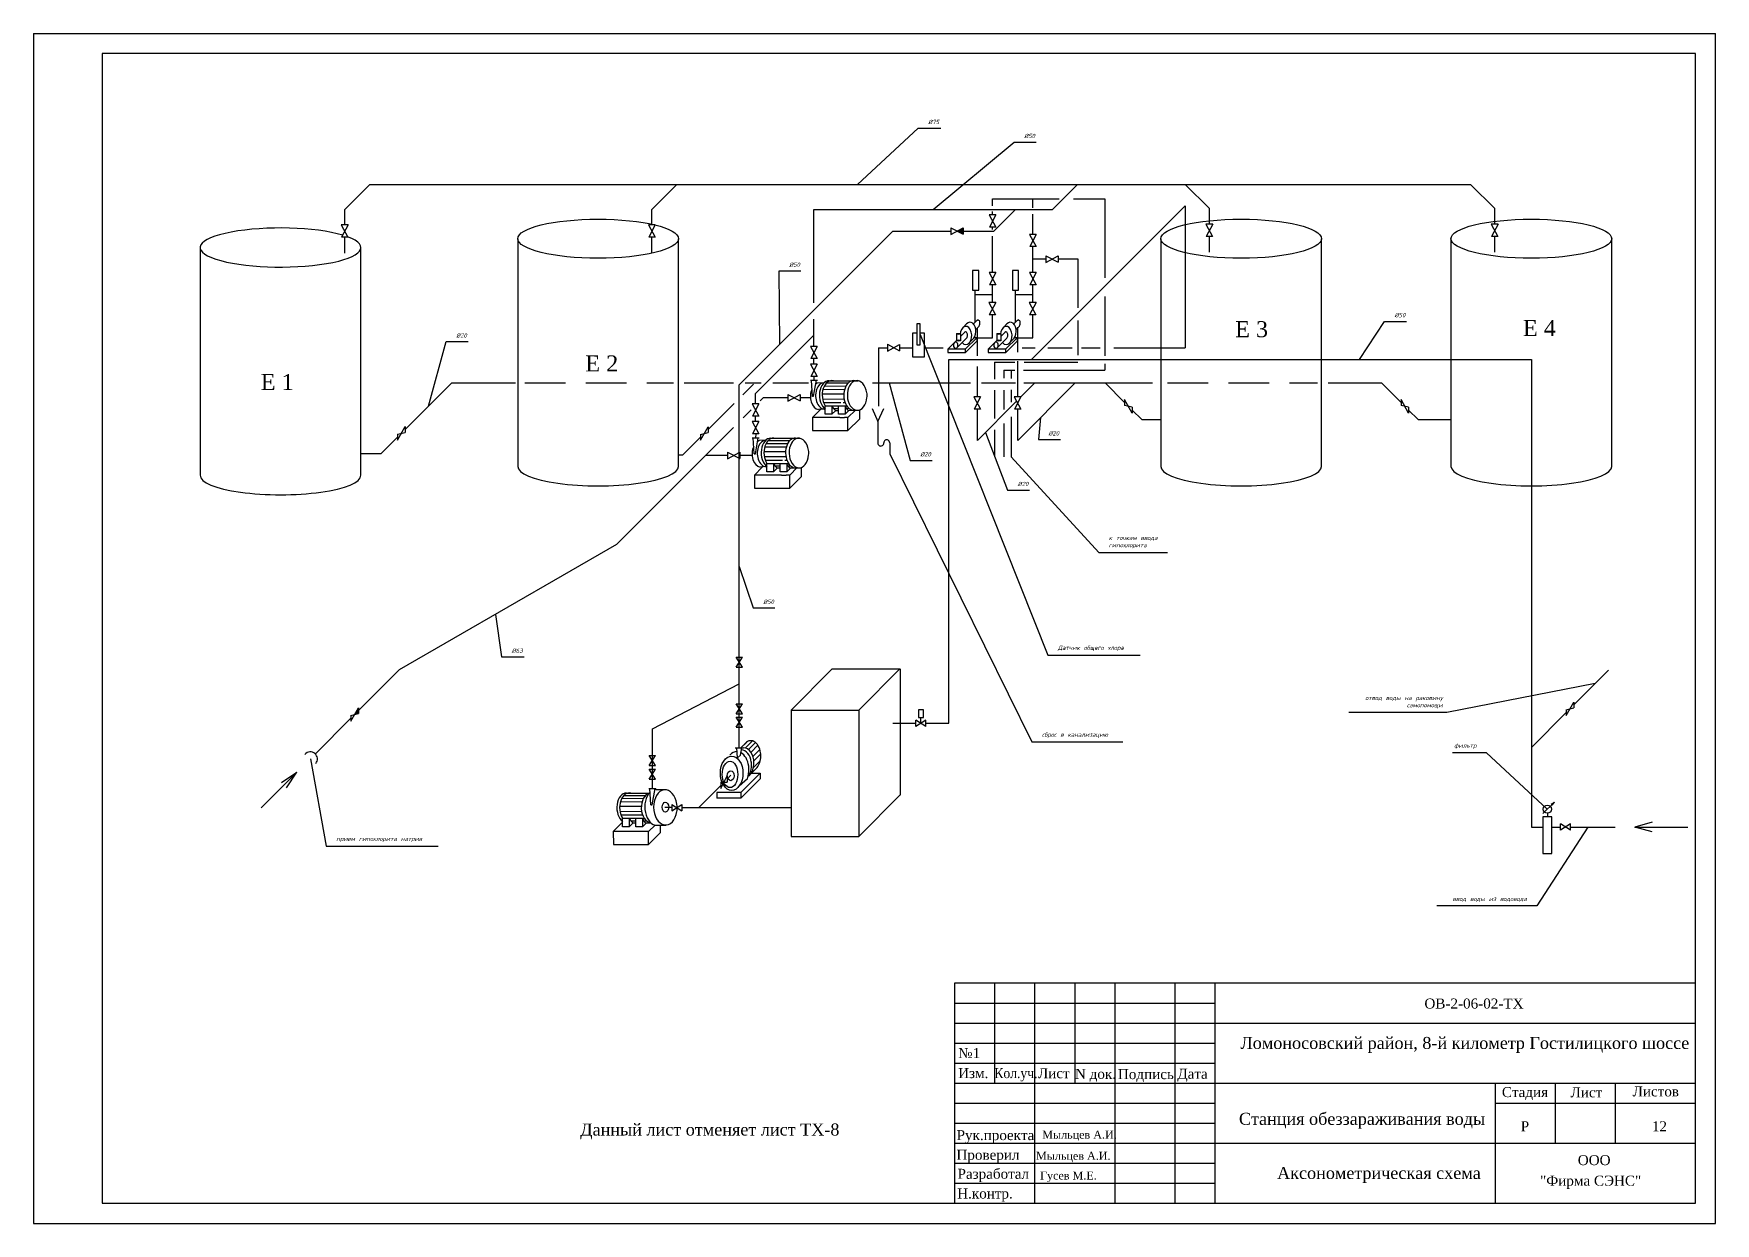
# Model space of a CAD drawing. Header units: millimetres. Extents: x 158645 to 1043550, y -60647 to 236438.
# Drawn here: x 612260 to 654260, y 113783 to 143483 of the extents above; entities that cross this region are included whole.
import ezdxf

# ---------------------------------------------------------------- set-up
doc = ezdxf.new("R2010")
doc.units = ezdxf.units.MM
doc.linetypes.add('DASHED', pattern=[19.05, 12.7, -6.35])
doc.layers.add('опорудование', color=7, linetype='Continuous')
doc.styles.add('CН', font='TIMES.TTF')
doc.styles.add('СИС', font='txt.shx', dxfattribs={"oblique": 15})
doc.styles.add('СН с наклоном', font='TIMES.TTF', dxfattribs={"oblique": 15})
doc.dimstyles.new('50 СИС', dxfattribs={"dimscale": 0, "dimtxt": 200, "dimasz": 150, "dimexe": 100, "dimexo": 0.625, "dimgap": 100, "dimtad": 1, "dimlfac": 0.5, "dimdsep": 46, "dimtxsty": 'СИС', "dimblk": 'OBLIQUE', "dimcen": 2.5, "dimclrd": 3, "dimclre": 3, "dimclrt": 7, "dimadec": 0, "dimazin": 0, "dimtm": 1e-09, "dimtfac": 1, "dimtmove": 0, "dimatfit": 3, "dimldrblk": 'NONE', "dimfxl": 0, "dimtolj": 1, "dimtzin": 0, "dimarcsym": 0})

# ---------------------------------------------------------------- blocks, each defined once
blk = doc.blocks.new('_None')
blk = doc.blocks.new('_Oblique')
at = {"color": 0, "lineweight": -2}
blk.add_line((-0.5, -0.5), (0.5, 0.5), dxfattribs=at)

msp = doc.modelspace()

# ---------------------------------------------------------------- hatches: boundary and pattern name
at = {"layer": 'опорудование', "ltscale": 80}
for points in [[(635471.277, 138635.813), (635323.729, 138555.838), (635471.277, 138478.772)], [(620377.332, 126655.944), (620281.689, 126486.729), (620377.332, 126508.629)]]:
    msp.add_hatch(color=7, dxfattribs=at).paths.add_polyline_path(points)

# ---------------------------------------------------------------- linework, layer by layer
for p, q in [((612260.161, 143482.841), (612260.161, 113782.841)), ((612260.161, 143482.841), (654260.161, 143482.841)), ((654260.161, 113782.841), (654260.161, 143482.841)), ((613971.965, 142989.464), (613971.965, 114282.841)), ((653760.161, 142989.464), (613971.965, 142989.464)), ((653760.161, 114282.841), (653760.161, 142989.464)), ((653760.161, 119782.841), (635260.161, 119782.841)), ((635260.161, 119782.841), (635260.161, 114282.841)), ((636260.161, 119782.841), (636260.161, 117282.841)), ((637260.161, 119782.841), (637260.161, 114282.841)), ((638260.161, 119782.841), (638260.161, 117282.841)), ((639260.161, 119782.841), (639260.161, 114282.841)), ((640760.161, 119782.841), (640760.161, 114282.841)), ((641760.161, 119782.841), (641760.161, 114282.841)), ((635260.161, 119282.841), (641760.161, 119282.841)), ((635260.161, 118782.841), (653760.161, 118782.841)), ((635260.161, 118282.841), (641760.161, 118282.841)), ((635260.161, 117782.841), (641760.161, 117782.841)), ((635260.161, 117282.841), (653760.161, 117282.841)), ((648760.161, 117282.841), (648760.161, 114282.841)), ((650260.161, 117282.841), (650260.161, 115782.841)), ((651760.161, 117282.841), (651760.161, 115782.841)), ((635260.161, 116782.841), (641760.161, 116782.841)), ((648760.161, 116782.841), (653760.161, 116782.841)), ((635260.161, 116282.841), (641760.161, 116282.841)), ((635260.161, 115782.841), (653760.161, 115782.841)), ((635260.161, 115282.841), (641760.161, 115282.841)), ((635260.161, 114782.841), (641760.161, 114782.841)), ((613971.965, 114282.841), (653760.161, 114282.841)), ((612260.161, 113782.841), (654260.161, 113782.841))]:
    msp.add_line(p, q)
msp.add_arc((654250.161, 113792.841), 10, 270, 0)
at = {"layer": 'опорудование', "color": 1, "ltscale": 80}
for p, q in [((620028.768, 139094.56), (620653.805, 139719.597)), ((620653.805, 139719.597), (648146.877, 139719.597)), ((627699.586, 139094.56), (628324.623, 139719.597)), ((637704.242, 139094.56), (638329.279, 139719.597)), ((641021.201, 139719.597), (641624.2, 139116.598)), ((648146.877, 139719.597), (648749.876, 139116.598)), ((620028.768, 138706.634), (620028.768, 139094.56)), ((627699.586, 138706.634), (627699.586, 139094.56)), ((631745.941, 139094.56), (637704.242, 139094.56)), ((631745.941, 136762.369), (631745.941, 139094.56)), ((636207.708, 139359.437), (637869.914, 139359.437)), ((636207.708, 139180.796), (636207.708, 139359.437)), ((636207.708, 138959.541), (636207.708, 139044.404)), ((637214.834, 139131.835), (637214.834, 139359.437)), ((638226.802, 139359.437), (639012.564, 139359.437)), ((639012.564, 139359.437), (639012.564, 137390.308)), ((641624.2, 138728.672), (641624.2, 139116.598)), ((648749.876, 138728.672), (648749.876, 139116.598)), ((636207.708, 138795.309), (636207.708, 138806.501)), ((636207.708, 138795.309), (636207.708, 138806.501)), ((636207.708, 138589.765), (636207.708, 138653.46)), ((637214.834, 138472.605), (637214.834, 138974.46)), ((620028.768, 138001.644), (620028.768, 138400.554)), ((627699.586, 138001.644), (627699.586, 138400.554)), ((635329.428, 138552.862), (635318.237, 138552.862)), ((636207.708, 137520.46), (636207.708, 138425.395)), ((637214.834, 138308.373), (637214.834, 138319.564)), ((637214.834, 138308.373), (637214.834, 138319.564)), ((641624.2, 138023.682), (641624.2, 138422.592)), ((648749.876, 138023.682), (648749.876, 138422.592)), ((637214.834, 137520.46), (637214.834, 138166.524)), ((637214.834, 137857.917), (637541.229, 137857.917)), ((637694.269, 137857.917), (637705.054, 137857.917)), ((637847.31, 137857.917), (638338.69, 137857.917)), ((638338.69, 137857.917), (638338.69, 136641.234)), ((636207.708, 137356.228), (636207.708, 137367.42)), ((637214.834, 137356.228), (637214.834, 137367.42)), ((635777.066, 136281.821), (635777.066, 137079.052)), ((635777.066, 136967.013), (636207.708, 136967.013)), ((636207.708, 136769.7), (636207.708, 137214.38)), ((636784.192, 136281.821), (636784.192, 137079.052)), ((636784.192, 136967.013), (637214.834, 136967.013)), ((637214.834, 136769.7), (637214.834, 137214.38)), ((639012.564, 136924.668), (639012.564, 135439.059)), ((636207.708, 136605.875), (636207.708, 136616.659)), ((637214.834, 136605.875), (637214.834, 136616.659)), ((631745.941, 135675.62), (631745.941, 136351.389)), ((635830.095, 135439.059), (635830.095, 136141.541)), ((636207.708, 135892.763), (636207.708, 136463.619)), ((636837.221, 135532.558), (636837.221, 136151.55)), ((637214.834, 135892.763), (637214.834, 136463.619)), ((638338.69, 136322.373), (638338.69, 135455.989)), ((630290.761, 134501.115), (631727.141, 135937.494)), ((635830.095, 135892.763), (636207.708, 135892.763)), ((636837.221, 135892.763), (637214.834, 135892.763)), ((631745.941, 135232.996), (631745.941, 135369.54)), ((636259.966, 135279.546), (636259.966, 134858.377)), ((636259.966, 135279.546), (636763.241, 135279.546)), ((636837.221, 134416.202), (636837.221, 135310.623)), ((636994.716, 135279.546), (638338.69, 135279.546)), ((631748.957, 134926.915), (631747.26, 134831.103)), ((635830.095, 134416.202), (635830.095, 135173.839)), ((636488.397, 135085.473), (636488.397, 134878.62)), ((636488.397, 135085.473), (636768.886, 135085.473)), ((636671.142, 135085.473), (636671.142, 134875.246)), ((636983.424, 135085.473), (639012.564, 135085.473)), ((639012.564, 135235.911), (639012.564, 135085.473)), ((621542.383, 133601.652), (622704.313, 134763.582)), ((622704.313, 134763.582), (624295.051, 134763.582)), ((628510.529, 134763.582), (629741.939, 134763.582)), ((629973.305, 134466.67), (630241.392, 134734.757)), ((630030.009, 134763.582), (630433.309, 134763.582)), ((630290.761, 134242.337), (630290.761, 134501.115)), ((630721.381, 134763.582), (631614.4, 134763.582)), ((633213.194, 134763.582), (635656.517, 134763.582)), ((635932.504, 134763.582), (636782.729, 134763.582)), ((636259.966, 134581.71), (636259.966, 133876.548)), ((636488.397, 134581.71), (636488.397, 134102.605)), ((636671.142, 134591.831), (636671.142, 134284.8)), ((636837.221, 133327.202), (638273.601, 134763.582)), ((636915.036, 134412.144), (637266.475, 134763.582)), ((636987.497, 134763.582), (640205.287, 134763.582)), ((639020.699, 134763.582), (639507.713, 134276.567)), ((644593.104, 134763.582), (645922.743, 134763.582)), ((645922.743, 134763.582), (646409.145, 134277.18)), ((629103.975, 133597.34), (629757.289, 134250.654)), ((629976.129, 133887.981), (630177.722, 134089.574)), ((630408.129, 134319.98), (630475.711, 134387.563)), ((631098.295, 134387.563), (630475.711, 134387.563)), ((631262.527, 134387.563), (631251.335, 134387.563)), ((631660.349, 134387.563), (631404.375, 134387.563)), ((635830.095, 133327.202), (636808.415, 134305.523)), ((635830.095, 134252.377), (635830.095, 134263.162)), ((635830.095, 134252.377), (635830.095, 134263.162)), ((635830.095, 133327.202), (635830.095, 134110.121)), ((636837.221, 134252.377), (636837.221, 134263.162)), ((636837.221, 134252.377), (636837.221, 134263.162)), ((636837.221, 133327.202), (636837.221, 134110.121)), ((639698.998, 134085.282), (639937.416, 133846.864)), ((646600.43, 134085.895), (646839.461, 133846.864)), ((626818.064, 130729.916), (629734.924, 133646.776)), ((630290.761, 133796.616), (630290.761, 133936.256)), ((636259.966, 133589.76), (636259.966, 132916.421)), ((636488.397, 133749.066), (636488.397, 132916.421)), ((636671.142, 133920.41), (636671.142, 132916.421)), ((639937.416, 133846.864), (640409.495, 133846.864)), ((646839.461, 133846.864), (647657.112, 133846.864)), ((620939.3, 132998.569), (621351.097, 133410.366)), ((628476.379, 132969.744), (628912.69, 133406.055)), ((630293.777, 133490.535), (630292.08, 133394.723)), ((620433.936, 132998.569), (620939.3, 132998.569)), ((628364.377, 132969.744), (628476.379, 132969.744)), ((629587.681, 132951.183), (629039.332, 132951.183)), ((630205.17, 132951.183), (629893.761, 132951.183)), ((626818.064, 130729.916), (621392.323, 127597.363)), ((620377.332, 126582.371), (621392.323, 127597.363)), ((619296.093, 125501.133), (620186.046, 126391.086)), ((617943.046, 124153.043), (618832.999, 125042.996)), ((618447.473, 124784.232), (618832.999, 125042.996)), ((618574.235, 124657.47), (618832.999, 125042.996))]:
    msp.add_line(p, q, dxfattribs=at)
at = {"layer": 'опорудование', "color": 5, "ltscale": 80}
for p, q in [((636239.216, 138552.862), (636780.915, 139094.56)), ((637184.601, 135344.865), (641021.201, 139181.465)), ((641021.201, 139181.465), (641021.201, 135641.682)), ((629883.662, 134716.262), (633720.262, 138552.862)), ((633720.262, 138552.862), (635165.196, 138552.862)), ((635318.237, 138552.862), (635329.428, 138552.862)), ((635471.277, 138552.862), (636239.216, 138552.862)), ((633356.837, 135641.682), (633582.17, 135641.682)), ((633356.837, 135641.682), (633356.837, 134182.788)), ((633735.862, 135641.682), (633745.725, 135641.682)), ((633888.25, 135641.682), (634206.845, 135641.682)), ((634506.787, 135641.682), (634975.246, 135641.682)), ((635120.118, 135344.865), (649664.45, 135344.865)), ((635120.118, 126265.47), (635120.118, 135344.865)), ((636944.671, 135641.682), (637272.35, 135641.682)), ((637588.329, 135641.682), (638196.878, 135641.682)), ((638430.936, 135641.682), (638899.053, 135641.682)), ((639238.435, 135641.682), (641021.201, 135641.682)), ((649664.45, 135344.865), (649664.45, 123676.866)), ((629883.662, 125652.559), (629883.662, 134716.262)), ((650724.685, 126723.41), (651593.634, 127592.359)), ((627713.914, 126125.822), (629883.662, 127247.946)), ((649664.45, 125663.175), (650533.399, 126532.124)), ((627713.914, 124636.231), (627713.914, 126125.822)), ((633717.628, 126265.47), (634293.923, 126265.47)), ((634543.823, 126265.47), (635120.118, 126265.47)), ((629581.876, 124876.33), (629596.758, 124891.212)), ((629581.877, 124875.462), (629674.67, 124968.399)), ((628863.714, 124158.168), (629422.206, 124716.66)), ((628196.359, 124163.3), (628021.391, 124162.994)), ((631175.751, 124158.168), (628446.259, 124158.168)), ((649664.45, 123676.866), (649952.284, 123676.866)), ((650178.971, 123676.866), (650394.429, 123676.866)), ((650644.329, 123676.866), (651755.033, 123676.866)), ((652681.725, 123799.914), (652251.696, 123676.866)), ((652251.696, 123676.866), (653571.927, 123676.866)), ((652681.725, 123553.817), (652251.696, 123676.866))]:
    msp.add_line(p, q, dxfattribs=at)
at = {"layer": 'опорудование', "color": 7, "ltscale": 80}
for p, q in [((620111.571, 138706.634), (619942.84, 138706.634)), ((619942.84, 138706.634), (620108.742, 138400.554)), ((620111.571, 138706.634), (619951.701, 138400.554)), ((627782.389, 138706.634), (627613.658, 138706.634)), ((627613.658, 138706.634), (627779.56, 138400.554)), ((627782.389, 138706.634), (627622.52, 138400.554)), ((635165.196, 138638.642), (635471.277, 138478.772)), ((635165.196, 138638.642), (635165.196, 138469.91)), ((635165.196, 138469.91), (635471.277, 138635.813)), ((635471.277, 138635.813), (635471.277, 138478.772)), ((636124.757, 138959.541), (636290.659, 138653.46)), ((636293.488, 138959.541), (636124.757, 138959.541)), ((636293.488, 138959.541), (636133.619, 138653.46)), ((636290.659, 138653.46), (636133.619, 138653.46)), ((641707.003, 138728.672), (641538.272, 138728.672)), ((641538.272, 138728.672), (641704.174, 138422.592)), ((641707.003, 138728.672), (641547.133, 138422.592)), ((648832.68, 138728.672), (648663.948, 138728.672)), ((648663.948, 138728.672), (648829.85, 138422.592)), ((648832.68, 138728.672), (648672.81, 138422.592)), ((620108.742, 138400.554), (619951.701, 138400.554)), ((624349.703, 138364.362), (624349.703, 132679.648)), ((627779.56, 138400.554), (627622.52, 138400.554)), ((628364.377, 132679.648), (628364.377, 138364.464)), ((637300.615, 138472.605), (637131.883, 138472.605)), ((637131.883, 138472.605), (637297.785, 138166.524)), ((637300.615, 138472.605), (637140.745, 138166.524)), ((640409.495, 138364.362), (640409.495, 132679.648)), ((641704.174, 138422.592), (641547.133, 138422.592)), ((644424.169, 132679.648), (644424.169, 138364.464)), ((647657.112, 138364.362), (647657.112, 132679.648)), ((648829.85, 138422.592), (648672.81, 138422.592)), ((651671.786, 132679.648), (651671.786, 138364.464)), ((616419.262, 138143.633), (616419.262, 132458.92)), ((620433.936, 132458.92), (620433.936, 138143.735)), ((637297.785, 138166.524), (637140.745, 138166.524)), ((637541.229, 137937.852), (637541.229, 137769.12)), ((637541.229, 137937.852), (637847.31, 137777.982)), ((637541.229, 137769.12), (637847.31, 137935.023)), ((637847.31, 137935.023), (637847.31, 137777.982)), ((635709.028, 137570.429), (635709.028, 137079.052)), ((635865.926, 137570.429), (635709.028, 137570.429)), ((635865.926, 137079.052), (635865.926, 137570.429)), ((636293.488, 137520.46), (636124.757, 137520.46)), ((636124.757, 137520.46), (636290.659, 137214.38)), ((636293.488, 137520.46), (636133.619, 137214.38)), ((636860.611, 137570.429), (636703.713, 137570.429)), ((636703.713, 137570.429), (636703.713, 137079.052)), ((636860.611, 137079.052), (636860.611, 137570.429)), ((637131.883, 137520.46), (637297.785, 137214.38)), ((637300.615, 137520.46), (637131.883, 137520.46)), ((637300.615, 137520.46), (637140.745, 137214.38)), ((635709.028, 137079.052), (635865.926, 137079.052)), ((636290.659, 137214.38), (636133.619, 137214.38)), ((636703.713, 137079.052), (636860.611, 137079.052)), ((637297.785, 137214.38), (637140.745, 137214.38)), ((636118.911, 136769.7), (636284.814, 136463.619)), ((636287.643, 136769.7), (636118.911, 136769.7)), ((636287.643, 136769.7), (636127.773, 136463.619)), ((637294.769, 136769.7), (637126.038, 136769.7)), ((637126.038, 136769.7), (637291.94, 136463.619)), ((637294.769, 136769.7), (637134.9, 136463.619)), ((634314.11, 136239.142), (634314.11, 135710.516)), ((634404.02, 136239.142), (634314.11, 136239.142)), ((634404.02, 135710.516), (634404.02, 136239.142)), ((635455.572, 136132.94), (635568.148, 136245.517)), ((635731.921, 136236.677), (635822.21, 136326.965)), ((635788.684, 136100.13), (635871.506, 136182.951)), ((636284.814, 136463.619), (636127.773, 136463.619)), ((636462.698, 136132.94), (636575.275, 136245.517)), ((636739.048, 136236.677), (636829.336, 136326.965)), ((636795.811, 136100.13), (636878.632, 136182.951)), ((637291.94, 136463.619), (637134.9, 136463.619)), ((631828.744, 135675.62), (631660.013, 135675.62)), ((631660.013, 135675.62), (631825.915, 135369.54)), ((631828.744, 135675.62), (631668.875, 135369.54)), ((633582.17, 135727.109), (633888.25, 135567.239)), ((633582.17, 135727.109), (633582.17, 135558.378)), ((633582.17, 135558.378), (633888.25, 135724.28)), ((633888.25, 135724.28), (633888.25, 135567.239)), ((634206.845, 136007.966), (634206.845, 135411.312)), ((634314.11, 136007.966), (634206.845, 136007.966)), ((634314.11, 135710.516), (634404.02, 135710.516)), ((634506.787, 136007.966), (634404.02, 136007.966)), ((634506.787, 135411.312), (634506.787, 136007.966)), ((635092.367, 135607.387), (635309.165, 135824.185)), ((635262.055, 135775.727), (635315.404, 135829.077)), ((635309.165, 135986.487), (635309.165, 135815.494)), ((635311.131, 135631.474), (635561.586, 135881.929)), ((635407.501, 135921.174), (635518.932, 136032.604)), ((635407.501, 135986.487), (635407.501, 135815.494)), ((635527.951, 135606.04), (635814.675, 135892.763)), ((635527.951, 135517.437), (635814.675, 135804.161)), ((635599.97, 135741.564), (635751.169, 135892.763)), ((635814.675, 135892.763), (635751.169, 135892.763)), ((635814.675, 135892.763), (635814.675, 135804.161)), ((636099.493, 135607.387), (636316.292, 135824.185)), ((636269.181, 135775.727), (636322.531, 135829.077)), ((636316.292, 135986.487), (636316.292, 135815.494)), ((636318.257, 135631.474), (636568.712, 135881.929)), ((636414.627, 135921.174), (636526.058, 136032.604)), ((636414.627, 135986.487), (636414.627, 135815.494)), ((636535.078, 135606.04), (636821.801, 135892.763)), ((636535.078, 135517.437), (636821.801, 135804.161)), ((636607.096, 135741.564), (636758.295, 135892.763)), ((636821.801, 135892.763), (636758.295, 135892.763)), ((636821.801, 135892.763), (636821.801, 135804.161)), ((631825.915, 135369.54), (631668.875, 135369.54)), ((634206.845, 135411.312), (634506.787, 135411.312)), ((635527.951, 135607.387), (635092.367, 135607.387)), ((635093.714, 135608.734), (635093.714, 135520.131)), ((635527.951, 135518.585), (635093.714, 135518.585)), ((635527.951, 135607.387), (635527.951, 135517.437)), ((636535.078, 135607.387), (636099.493, 135607.387)), ((636100.84, 135608.734), (636100.84, 135520.131)), ((636535.078, 135518.585), (636100.84, 135518.585)), ((636535.078, 135607.387), (636535.078, 135517.437)), ((631658.823, 134831.103), (631835.697, 134831.103)), ((631830.306, 135232.996), (631661.575, 135232.996)), ((631661.575, 135232.996), (631827.477, 134926.915)), ((631830.306, 135232.996), (631670.437, 134926.915)), ((631827.477, 134926.915), (631670.437, 134926.915)), ((631708.71, 134427.884), (631686.034, 134830.133)), ((631739.886, 134429.272), (631813.021, 134831.558)), ((631098.295, 134473.343), (631098.295, 134304.612)), ((631098.295, 134473.343), (631404.375, 134313.474)), ((631098.295, 134304.612), (631404.375, 134470.514)), ((631404.375, 134470.514), (631404.375, 134313.474)), ((631709.891, 134429.272), (631739.886, 134429.272)), ((631817.538, 134752.308), (631794.962, 134732.262)), ((631996.971, 134769.511), (631831.155, 134760.289)), ((631955.065, 134489.829), (632494.953, 134489.829)), ((631975.01, 134607.854), (632514.26, 134603.11)), ((632005.806, 134684.859), (632548.632, 134689.01)), ((632061.942, 134762.344), (632602.579, 134762.361)), ((632128.699, 134819.795), (632852.595, 134819.795)), ((635910.03, 134416.202), (635741.299, 134416.202)), ((635741.299, 134416.202), (635907.201, 134110.121)), ((635910.03, 134416.202), (635750.16, 134110.121)), ((636748.425, 134416.202), (636914.327, 134110.121)), ((636917.156, 134416.202), (636748.425, 134416.202)), ((636917.156, 134416.202), (636757.287, 134110.121)), ((630373.565, 134242.337), (630204.833, 134242.337)), ((630204.833, 134242.337), (630370.735, 133936.256)), ((630373.565, 134242.337), (630213.695, 133936.256)), ((631714.841, 133899.544), (631913.77, 134098.191)), ((632015.472, 134110.232), (631858.483, 134100.744)), ((631913.77, 134098.191), (631920.053, 134104.465)), ((631961.918, 134366.715), (632503.4, 134361.737)), ((631987.082, 134272.524), (632420.595, 134274.996)), ((632192.061, 133979.902), (632291.007, 134078.746)), ((632194.629, 134190.292), (632359.089, 134189.048)), ((632234.034, 134126.825), (632359.089, 134127.703)), ((632281.985, 134078.735), (632359.089, 134078.833)), ((632375.114, 134191.554), (632525.867, 134187.786)), ((632476.011, 134275.312), (632526.556, 134275.6)), ((632525.867, 134187.786), (632523.795, 133979.902)), ((632523.795, 133979.902), (632623.167, 134079.171)), ((632525.867, 134187.786), (632571.221, 134187.443)), ((632555.627, 134129.083), (632621.962, 134129.549)), ((632596.919, 133896.543), (632786.609, 134086.038)), ((632599.568, 134079.141), (632837.466, 134079.446)), ((632891.906, 133866.66), (632891.906, 134089.976)), ((633198.089, 134123.825), (633343.644, 133799.282)), ((633343.644, 133799.282), (633489.198, 134123.825)), ((635907.201, 134110.121), (635750.16, 134110.121)), ((636914.327, 134110.121), (636757.287, 134110.121)), ((639698.998, 134011.709), (639507.713, 134350.14)), ((639507.713, 134350.14), (639507.713, 134202.825)), ((639698.998, 134159.024), (639507.713, 134202.825)), ((639698.998, 134159.024), (639698.998, 134011.709)), ((646600.43, 134012.322), (646409.145, 134350.753)), ((646409.145, 134350.753), (646409.145, 134203.438)), ((646600.43, 134159.637), (646409.145, 134203.438)), ((646600.43, 134159.637), (646600.43, 134012.322)), ((621351.097, 133336.794), (621542.383, 133675.224)), ((621542.383, 133675.224), (621542.383, 133527.909)), ((628912.69, 133332.482), (629103.975, 133670.913)), ((629103.975, 133670.913), (629103.975, 133523.598)), ((630375.127, 133796.616), (630206.395, 133796.616)), ((630206.395, 133796.616), (630372.298, 133490.535)), ((630370.735, 133936.256), (630213.695, 133936.256)), ((630375.127, 133796.616), (630215.257, 133490.535)), ((632108.616, 133896.543), (632110.416, 133898.341)), ((632386.989, 133572.344), (632512.574, 133571.984)), ((632392.735, 133897.482), (632511.898, 133897.119)), ((632523.795, 133979.902), (632435.785, 133979.902)), ((632596.925, 133571.984), (632891.906, 133866.66)), ((633343.644, 133799.282), (633343.644, 133262.109)), ((621351.097, 133484.109), (621542.383, 133527.909)), ((621351.097, 133484.109), (621351.097, 133336.794)), ((628912.69, 133479.797), (629103.975, 133523.598)), ((628912.69, 133479.797), (628912.69, 133332.482)), ((630203.643, 133394.723), (630380.517, 133394.723)), ((630372.298, 133490.535), (630215.257, 133490.535)), ((630253.531, 132991.504), (630230.854, 133393.754)), ((630284.706, 132992.893), (630357.841, 133395.178)), ((630362.358, 133315.928), (630339.783, 133295.882)), ((630541.791, 133333.131), (630375.975, 133323.91)), ((630519.83, 133171.475), (631059.081, 133166.731)), ((630550.627, 133248.48), (631093.453, 133252.63)), ((630606.762, 133325.965), (631147.399, 133325.982)), ((630673.519, 133383.415), (631397.416, 133383.415)), ((633639.614, 133267.059), (633639.614, 132993.687)), ((629587.681, 133033.987), (629893.761, 132874.117)), ((629587.681, 133033.987), (629587.681, 132865.255)), ((629587.681, 132865.255), (629893.761, 133031.158)), ((629893.761, 133031.158), (629893.761, 132874.117)), ((630254.712, 132992.893), (630284.706, 132992.893)), ((630499.885, 133053.45), (631039.774, 133053.45)), ((630506.738, 132930.336), (631048.221, 132925.358)), ((630531.902, 132836.145), (630965.415, 132838.616)), ((630739.45, 132753.913), (630903.909, 132752.669)), ((630919.935, 132755.174), (631070.688, 132751.407)), ((631020.831, 132838.932), (631071.376, 132839.22)), ((631070.688, 132751.407), (631068.616, 132543.523)), ((631070.688, 132751.407), (631116.041, 132751.064)), ((630259.662, 132463.164), (630458.591, 132661.811)), ((630560.293, 132673.853), (630403.304, 132664.364)), ((630458.591, 132661.811), (630464.874, 132668.086)), ((630653.437, 132460.164), (630655.236, 132461.961)), ((630736.882, 132543.523), (630835.828, 132642.367)), ((630778.855, 132690.446), (630903.909, 132691.324)), ((630826.805, 132642.355), (630903.909, 132642.454)), ((630937.556, 132461.102), (631056.719, 132460.74)), ((631068.616, 132543.523), (630980.605, 132543.523)), ((631068.616, 132543.523), (631167.987, 132642.792)), ((631100.447, 132692.704), (631166.783, 132693.169)), ((631141.739, 132460.164), (631331.43, 132649.659)), ((631141.745, 132135.604), (631436.726, 132430.281)), ((631144.389, 132642.762), (631382.286, 132643.066)), ((631436.726, 132430.281), (631436.726, 132653.597)), ((630931.809, 132135.965), (631057.395, 132135.604)), ((629805.42, 127668.85), (629961.904, 127918.75)), ((629961.904, 127668.85), (629805.42, 127918.75)), ((629805.42, 127918.75), (629961.904, 127918.75)), ((629805.42, 127668.85), (629961.904, 127668.85)), ((631175.751, 126595.315), (632202.747, 127622.312)), ((632202.747, 127622.312), (633896.825, 127622.312)), ((632869.828, 126595.315), (633896.825, 127622.312)), ((633901.028, 127622.312), (633901.028, 124470.241)), ((620186.046, 126317.513), (620377.332, 126655.944)), ((620186.046, 126464.828), (620377.332, 126508.629)), ((620186.046, 126464.828), (620186.046, 126317.513)), ((620377.332, 126655.944), (620377.332, 126508.629)), ((629805.42, 126754.544), (629961.904, 126754.544)), ((629961.904, 126504.644), (629805.42, 126754.544)), ((629805.42, 126504.644), (629961.904, 126754.544)), ((629805.42, 126504.644), (629961.904, 126504.644)), ((631175.751, 126595.315), (631175.751, 123443.245)), ((631175.751, 126595.315), (632869.828, 126595.315)), ((632869.828, 126595.315), (632869.828, 123443.245)), ((634362.002, 126600.472), (634362.002, 126409.779)), ((634480.792, 126600.472), (634362.002, 126600.472)), ((634480.792, 126409.779), (634480.792, 126600.472)), ((650533.399, 126458.552), (650724.685, 126796.982)), ((650533.399, 126605.867), (650724.685, 126649.667)), ((650533.399, 126605.867), (650533.399, 126458.552)), ((650724.685, 126796.982), (650724.685, 126649.667)), ((629805.42, 126165.957), (629961.904, 126415.857)), ((629961.904, 126165.957), (629805.42, 126415.857)), ((629805.42, 126415.857), (629961.904, 126415.857)), ((629805.42, 126165.957), (629961.904, 126165.957)), ((634293.923, 126187.228), (634293.923, 126343.712)), ((634543.823, 126343.712), (634293.923, 126187.228)), ((634543.823, 126187.228), (634293.923, 126343.712)), ((634362.002, 126409.779), (634480.792, 126409.779)), ((634418.873, 126265.47), (634418.873, 126409.779)), ((634543.823, 126187.228), (634543.823, 126343.712)), ((629781.072, 125652.559), (629986.253, 125652.559)), ((629836.875, 125402.763), (629822.848, 125651.589)), ((629916.507, 125469.692), (629949.835, 125652.559)), ((629923.349, 125652.559), (630069.457, 125798.483)), ((630034.126, 125649.425), (630211.582, 125826.657)), ((630112.764, 125612.983), (630287.366, 125789.657)), ((630173.198, 125539.178), (630349.813, 125716.447)), ((630222.447, 125436.31), (630397.52, 125612.437)), ((627635.672, 125213.201), (627792.156, 125463.101)), ((627792.156, 125213.201), (627635.672, 125463.101)), ((627635.672, 125463.101), (627792.156, 125463.101)), ((627635.672, 125213.201), (627792.156, 125213.201)), ((629836.875, 125402.763), (629916.507, 125469.692)), ((630229.161, 125156.761), (630409.595, 125338.656)), ((630242.588, 125326.728), (630418.319, 125502.268)), ((627635.672, 125124.414), (627792.156, 125124.414)), ((627792.156, 124874.514), (627635.672, 125124.414)), ((627635.672, 124874.514), (627792.156, 125124.414)), ((627635.672, 124874.514), (627792.156, 124874.514)), ((629421.885, 124795.035), (629581.932, 124797.548)), ((629421.885, 124795.035), (629422.527, 124638.285)), ((629422.527, 124638.285), (629581.821, 124954.782)), ((629581.821, 124954.782), (629581.932, 124797.548)), ((630085.253, 124883.162), (629878.725, 124697.918)), ((629921.406, 124541.708), (630404.693, 125024.552)), ((629921.406, 124400.325), (630404.693, 124883.17)), ((630099.231, 124936.215), (630103.9, 124940.867)), ((630171.654, 125008.36), (630303.305, 125139.505)), ((626947.046, 124390.259), (627489.872, 124394.409)), ((627003.181, 124467.744), (627543.818, 124467.761)), ((627069.938, 124525.195), (627636.695, 124525.195)), ((627625.477, 124636.231), (627802.351, 124636.231)), ((627675.364, 124233.012), (627652.688, 124635.261)), ((627706.54, 124234.401), (627779.675, 124636.686)), ((627804.225, 124611.802), (628042.503, 124611.509)), ((629921.406, 124541.708), (629321.587, 124541.708)), ((629321.587, 124541.708), (629321.587, 124400.331)), ((629921.406, 124400.331), (629321.587, 124400.331)), ((629921.406, 124541.708), (629921.406, 124400.325)), ((632869.828, 123443.245), (633896.825, 124470.241)), ((626896.304, 124195.229), (627436.193, 124195.229)), ((626903.157, 124072.115), (627444.64, 124067.137)), ((626916.249, 124313.254), (627455.5, 124308.51)), ((626928.321, 123977.924), (627467.795, 123980.999)), ((627676.545, 124234.401), (627706.54, 124234.401)), ((628196.359, 124236.41), (628196.359, 124079.926)), ((628196.359, 124079.926), (628446.259, 124236.41)), ((628196.359, 124236.41), (628446.259, 124079.926)), ((628446.259, 124236.41), (628446.259, 124079.926)), ((649952.284, 123928.271), (649952.284, 123013.074)), ((650178.971, 123928.271), (649952.284, 123928.271)), ((649953.909, 124016.09), (650239.145, 124301.325)), ((650064.123, 124021.522), (650064.123, 123928.271)), ((650157.918, 124248.18), (650239.145, 124301.325)), ((650178.971, 123013.074), (650178.971, 123928.271)), ((650186, 124220.099), (650239.145, 124301.325)), ((626737.166, 123565.52), (626965.124, 123800.694)), ((627130.94, 123562.519), (627132.74, 123564.316)), ((627133.301, 123685.302), (627232.247, 123784.146)), ((627135.869, 123895.692), (627300.328, 123894.448)), ((627175.274, 123832.225), (627300.328, 123833.103)), ((627223.224, 123784.134), (627300.328, 123784.233)), ((627465.035, 123685.302), (627564.406, 123784.571)), ((627467.107, 123893.186), (627512.46, 123892.843)), ((627496.866, 123834.483), (627563.202, 123834.948)), ((627540.808, 123784.541), (627671.94, 123784.709)), ((627617.581, 123242.34), (627914.168, 123538.506)), ((627619.243, 123562.519), (627780.476, 123723.586)), ((627829.202, 123721.776), (628050.043, 123721.776)), ((627914.168, 123538.506), (627912.22, 123721.951)), ((650394.429, 123598.624), (650394.429, 123755.107)), ((650644.329, 123755.107), (650394.429, 123598.624)), ((650644.329, 123598.624), (650394.429, 123755.107)), ((650644.329, 123598.624), (650644.329, 123755.107)), ((631175.751, 123443.245), (632869.828, 123443.245)), ((649952.284, 123013.074), (650178.971, 123013.074))]:
    msp.add_line(p, q, dxfattribs=at)
at = {"layer": 'опорудование', "color": 1, "linetype": 'DASHED', "ltscale": 80}
for p, q in [((624525.585, 134763.582), (628240.474, 134763.582)), ((640580.004, 134763.582), (644327.175, 134763.582))]:
    msp.add_line(p, q, dxfattribs=at)
at = {"layer": 'опорудование', "color": 7, "ltscale": 80}
for points in [[(632027.851, 134191.554), (632194.629, 134191.554), (632194.629, 133979.902), (632027.851, 133979.902)], [(630572.671, 132755.174), (630739.45, 132755.174), (630739.45, 132543.523), (630572.671, 132543.523)], [(626969.09, 123896.954), (627135.869, 123896.954), (627135.869, 123685.302), (626969.09, 123685.302)], [(627300.328, 123896.954), (627467.107, 123896.954), (627467.107, 123685.302), (627300.328, 123685.302)]]:
    msp.add_lwpolyline(points, close=True, dxfattribs=at)
for points in [[(632435.785, 133979.902), (632359.089, 133979.902), (632359.089, 134191.554), (632375.114, 134191.554)], [(632392.735, 133897.482), (631714.841, 133899.544), (631715.867, 133571.984), (632386.989, 133572.344)], [(632596.738, 133896.861), (632511.898, 133897.119)], [(632512.574, 133571.984), (632596.738, 133571.984), (632596.738, 133896.861)], [(630980.605, 132543.523), (630903.909, 132543.523), (630903.909, 132755.174), (630919.935, 132755.174)], [(630937.556, 132461.102), (630259.662, 132463.164), (630260.688, 132135.604), (630931.809, 132135.965)], [(631141.559, 132460.482), (631056.719, 132460.74)], [(631057.395, 132135.604), (631141.559, 132135.604), (631141.559, 132460.482)], [(630187.901, 125024.545), (630404.68, 125024.545), (630404.68, 124883.162)], [(627619.063, 123562.837), (626737.166, 123565.52), (626738.191, 123237.959), (627619.063, 123237.959), (627619.063, 123562.837)]]:
    msp.add_lwpolyline(points, dxfattribs=at)
msp.add_circle((650063.405, 124123.75), 102.23, dxfattribs=at)
for centre, radius, start, end in [((632847.578, 134452.009), 229.858, 345.447038, 17.8769307), ((633417.709, 133261.399), 74.069, 179.4509248, 2.4655681), ((633565.601, 133269.935), 74.069, 357.7750592, 184.1414337), ((631392.398, 133015.629), 229.858, 345.447038, 17.8769307), ((629465.071, 125104.754), 659.529, 345.7594771, 7.9825245), ((628708.331, 125201.797), 1479.632, 359.1486897, 3.9853983), ((628767.256, 125256.458), 1479.632, 359.1486897, 3.9853983), ((628076.167, 125395.674), 2344.576, 359.7430786, 3.4443863), ((627667.298, 124156.422), 664.415, 350.6543896, 7.9628772)]:
    msp.add_arc(centre, radius, start, end, dxfattribs=at)
at = {"layer": 'опорудование', "color": 1, "ltscale": 80}
msp.add_arc((619171.055, 125376.095), 176.831, 320.152549, 140.152549, dxfattribs=at)
at = {"layer": 'опорудование', "color": 7, "ltscale": 80}
for centre, major_axis, ratio, start_param, end_param in [((618426.599, 138143.634), (2007.337, 0), 0.243059232, 0.686621623, 6.866123235), ((635541.109, 135949.101), (0, 226.746), 0.644446637, 2.474190696, 7.724741739), ((635645.661, 136053.654), (0, 226.746), 0.644446637, 3.556179716, 6.90851556), ((635845.09, 136253.082), (0, 84.15), 0.568001418, 3.589143506, 6.817156813), ((636548.235, 135949.101), (0, 226.746), 0.644446637, 2.474190696, 7.724741739), ((636652.787, 136053.654), (0, 226.746), 0.644446637, 3.556179716, 6.90851556), ((636852.216, 136253.082), (0, 84.15), 0.568001418, 3.589143506, 6.817156813), ((635537.182, 135954.285), (0, 84.15), 0.568001418, 3.638866755, 6.865207705), ((636544.309, 135954.285), (0, 84.15), 0.568001418, 3.638866755, 6.865207705), ((632130.026, 134448.951), (-10.407, 370.844), 0.660333062, -0.037057759, 2.692939455), ((632199.326, 134450.29), (-10.407, 370.844), 0.660333062, -0.197239482, 2.324274241), ((632739.945, 134450.29), (-10.407, 370.844), 0.660333062, -0.197239482, 3.301774377), ((632827.059, 134450.29), (-10.407, 370.844), 0.660333062, -1.404774753, 4.560916463), ((631887.973, 134436.415), (13.599, 337.132), 0.678336603, 1.036352218, 3.071907552), ((632006.222, 134439.872), (9.251, -329.639), 0.660333062, 3.119631326, 6.364793731), ((631887.973, 134436.415), (13.599, 337.132), 0.678336603, 0.310025522, 0.370177347), ((632389.092, 134408.378), (-10.407, 370.844), 0.660333062, 2.176623908, 2.670092388), ((632720.878, 134396.947), (-10.407, 370.844), 0.660333062, 2.139137237, 2.640525647), ((630432.793, 133000.036), (13.599, 337.132), 0.678336603, 1.036352218, 3.071907552), ((630551.042, 133003.492), (9.251, -329.639), 0.660333062, 3.119631326, 6.364793731), ((630432.793, 133000.036), (13.599, 337.132), 0.678336603, 0.310025522, 0.370177347), ((630674.846, 133012.571), (-10.407, 370.844), 0.660333062, -0.037057759, 2.692939455), ((630744.146, 133013.91), (-10.407, 370.844), 0.660333062, -0.197239482, 2.324274241), ((631284.765, 133013.91), (-10.407, 370.844), 0.660333062, -0.197239482, 3.301774377), ((631371.879, 133013.91), (-10.407, 370.844), 0.660333062, -1.404774753, 4.560916463), ((630933.912, 132971.998), (-10.407, 370.844), 0.660333062, 2.176623908, 2.670092388), ((631265.698, 132960.567), (-10.407, 370.844), 0.660333062, 2.139137237, 2.640525647), ((618426.599, 132458.92), (2007.337, 0), 0.243059237, 3.141592654, 6.283185571), ((626357.04, 132679.648), (2007.337, 0), 0.243059237, 3.14159239, 6.283185307), ((642416.832, 132679.648), (2007.337, 0), 0.243059237, 3.14159239, 6.283185307), ((649664.449, 132679.648), (2007.337, 0), 0.243059237, 3.141592654, 6.283185571), ((629944.152, 125228.978), (-10.407, 370.844), 0.660333062, -1.404774753, -0.026481635), ((630003.077, 125283.639), (-10.407, 370.844), 0.660333062, -1.404774753, 0.180568143), ((630176.276, 125460.878), (-10.407, 370.844), 0.660333062, -1.404774753, 0.708046134), ((629830.456, 125114.667), (-12.488, 445.013), 0.660333062, -0.034215956, 0.620087421), ((629830.456, 125114.667), (-12.488, 445.013), 0.660333062, -1.404774753, -0.379330847), ((629944.152, 125228.978), (-10.407, 370.844), 0.660333062, 3.784169708, 4.560916463), ((630003.077, 125283.639), (-10.407, 370.844), 0.660333062, 3.541067504, 4.560916463), ((630176.276, 125460.878), (-11.187, 370.09), 0.661479982, 3.64085477, 4.559185104), ((629830.456, 125114.667), (-12.488, 445.013), 0.660333062, 4.146855817, 4.296720231), ((627071.265, 124154.35), (-10.407, 370.844), 0.660333062, -0.037057759, 2.692939455), ((627140.565, 124155.69), (-10.407, 370.844), 0.660333062, -0.197239482, 2.324274241), ((627681.184, 124155.69), (-10.407, 370.844), 0.660333062, 0.155078276, 3.057417046), ((627816.713, 124166.789), (-12.488, 445.013), 0.660333062, 0.528834786, 3.155015725), ((628037.555, 124166.789), (-11.304, 440.059), 0.667799967, -1.401291688, 4.469577778), ((627816.713, 124166.789), (-12.488, 445.013), 0.660333062, -0.038684754, 0.101256709), ((627330.331, 124113.777), (-10.407, 370.844), 0.660333062, 2.176623908, 2.670092388), ((627662.117, 124102.347), (-10.407, 370.844), 0.660333062, 2.139137237, 2.640525647)]:
    msp.add_ellipse(centre, major_axis=major_axis, ratio=ratio, start_param=start_param, end_param=end_param, dxfattribs=at)
for centre, major_axis, ratio in [((626357.04, 138364.362), (2007.337, 0), 0.243059232), ((642416.832, 138364.362), (2007.337, 0), 0.243059232), ((649664.449, 138364.362), (2007.337, 0), 0.243059232), ((635288.33, 135705.432), (0, 84.15), 0.568001418), ((635358.333, 135986.487), (49.168, 0), 0.260273973), ((635358.333, 135822.838), (49.168, 0), 0.260273973), ((636295.456, 135705.432), (0, 84.15), 0.568001418), ((636365.46, 135986.487), (49.168, 0), 0.260273973), ((636365.46, 135822.838), (49.168, 0), 0.260273973), ((629693.082, 125020.848), (0, 428.786), 0.658103275), ((629652.907, 124990.711), (0, 330.61), 0.584579435), ((629668.514, 124956.346), (0.203, 123.424), 0.683898463), ((628038.913, 124173.7), (3.469, -123.615), 0.660333062)]:
    msp.add_ellipse(centre, major_axis=major_axis, ratio=ratio, dxfattribs=at)

# ---------------------------------------------------------------- texts
for s, height, style, p in [('ОВ-2-06-02-ТХ', 250, 'CН', (646994.571, 119145.491)), ('Ломоносовский район, 8-й километр Гостилицкого шоссе', 300, 'СН с наклоном', (642398.702, 118136.419)), ('№1', 250, 'CН', (635348.737, 117908.792)), ('Изм.', 250, 'CН', (635348.737, 117408.792)), ('Лист', 250, 'CН', (637343.477, 117406.472)), ('N док.', 250, 'CН', (638266.213, 117390.121)), ('Подпись', 250, 'CН', (639339.311, 117383.136)), ('Дата', 250, 'CН', (640822.584, 117393.21)), ('Стадия', 250, 'CН', (648929.047, 116935.705)), ('Листов', 250, 'CН', (652194.456, 116951.806)), ('Лист', 250, 'CН', (650643.368, 116928.125)), ('Cтанция обеззараживания воды', 300, 'CН', (642361.942, 116242.069)), ('Рук.проекта', 250, 'CН', (635310.722, 115860.888)), ('Мыльцев А.И.', 200, 'CН', (637449.189, 115897.334)), ('Р', 250, 'CН', (649399.727, 116080.867)), ('12', 250, 'CН', (652674.621, 116080.867)), ('Проверил', 250, 'CН', (635306.448, 115368.93)), ('Мыльцев А.И.', 200, 'CН', (637294.182, 115368.93)), ('Разработал', 250, 'CН', (635333.802, 114895.187)), ('Аксонометрическая схема', 300, 'CН', (643314.751, 114890.59)), ('ООО', 250, 'CН', (650823.76, 115237.009)), ('Гусев М.Е.', 200, 'CН', (637394.481, 114876.966)), ('"Фирма СЭНС"', 250, 'CН', (649883.59, 114723.698)), ('Н.контр.', 250, 'CН', (635324.684, 114403.224))]:
    msp.add_text(s, height=height, dxfattribs=dict(style=style)).set_placement(p)
at = {"style": 'CН', "width": 0.9}
msp.add_text('Кол.уч.', height=250, dxfattribs=at).set_placement((636253.247, 117408.792))
at = {"layer": 'опорудование', "color": 7, "ltscale": 80, "style": 'CН'}
for s, height, p in [('Е 3', 400, (642266.849, 135905.498)), ('Е 4', 400, (649454.241, 135934.004)), ('Е 2', 400, (626038.176, 135050.267)), ('Е 1', 400, (617933.119, 134586.888)), ('Данный лист отменяет лист ТХ-8', 300, (625910.1, 115975.155))]:
    msp.add_text(s, height=height, dxfattribs=at).set_placement(p)
at = {"layer": 'опорудование', "color": 7, "ltscale": 80, "style": 'СИС'}
for s, insert, char_height, attachment_point in [('\\A1;%%c75', (634598.604, 141224.191), 107.6032, 7), ('\\A1;%%c50', (636995.845, 140874.697), 107.6032, 7), ('\\A1;%%c50', (631125.884, 137661.363), 107.6032, 7), ('\\A1;%%c50', (646245.635, 136400.946), 107.6032, 7), ('\\A1;%%c20', (622812.017, 135894.957), 107.6032, 7), ('\\A1;%%c20', (637602.753, 133450.643), 107.6032, 7), ('\\A1;%%c20', (634402.22, 132928.654), 107.6032, 7), ('\\A1;%%c20', (636834.681, 132187.134), 107.6032, 7), ('\\A1;к точкам ввода\\Pгипохлорита', (639109.846, 130632.197), 107.60323, 7), ('\\A1;%%c50', (630475.902, 129245.484), 107.6032, 7), ('\\A1;%%c63', (624197.428, 128025.018), 107.6032, 7), ('\\A1;Датчик общего хлора', (637838.985, 128070.782), 107.60323, 7), ('\\A1;отвод воды на раковину\\Pсамопомощи', (647450.229, 126637.139), 107.60323, 9), ('\\A1;сброс в канализацию', (637442.381, 125900.943), 107.60323, 7), ('\\A1;фильтр', (648291.937, 125627.578), 107.6032, 9), ('\\A1;прием гипохлорита натрия', (619817.052, 123299.375), 107.60323, 7), ('\\A1;ввод воды из водовода', (649549.347, 121810.982), 107.60323, 9)]:
    msp.add_mtext(s, dxfattribs=dict(at, insert=insert, char_height=char_height, attachment_point=attachment_point))

# ---------------------------------------------------------------- leaders
at = {"layer": 'опорудование', "color": 7, "ltscale": 80, "annotation_type": 0, "has_hookline": 1}
for points, hookline_direction, text_width in [([(632837.481, 139719.597), (634348.604, 141124.191), (634498.604, 141124.191)], 0, 321.223), ([(634725.091, 139094.56), (636745.845, 140774.697), (636895.845, 140774.697)], 0, 298.484), ([(630898.149, 135730.749), (630875.884, 137561.363), (631025.884, 137561.363)], 0, 298.484), ([(645375.485, 135344.865), (645995.635, 136300.946), (646145.635, 136300.946)], 0, 298.484), ([(622123.348, 134182.617), (622562.017, 135794.957), (622712.017, 135794.957)], 0, 298.484), ([(634404.02, 135974.829), (637588.985, 127970.782), (637738.985, 127970.782)], 0, 2055.36), ([(633629.829, 134763.582), (634152.22, 132828.654), (634302.22, 132828.654)], 0, 298.484), ([(637406.946, 133896.927), (637352.753, 133350.643), (637502.753, 133350.643)], 0, 298.484), ([(636031.392, 133528.499), (636584.681, 132087.134), (636734.681, 132087.134)], 0, 298.484), ([(633639.614, 132993.687), (637192.381, 125800.943), (637342.381, 125800.943)], 0, 2018.204), ([(636671.142, 132916.421), (638859.846, 130532.197), (639009.846, 130532.197)], 0, 1471.865), ([(629883.662, 130184.41), (630225.902, 129145.484), (630375.902, 129145.484)], 0, 298.484), ([(623797.606, 128986.054), (623947.428, 127925.018), (624097.428, 127925.018)], 0, 316.418), ([(651258.918, 127257.643), (647550.229, 126537.139)], 1, 2345.819), ([(619171.055, 125376.095), (619567.052, 123199.375), (619717.052, 123199.375)], 0, 2547.897), ([(650061.408, 124123.588), (648541.937, 125527.578), (648391.937, 125527.578)], 1, 596.623), ([(651075.864, 123676.866), (649799.347, 121710.982), (649649.347, 121710.982)], 1, 2243.022)]:
    msp.add_leader(points, dimstyle='50 СИС', override={"dimgap": 100, "dimtad": 1}, dxfattribs=dict(at, hookline_direction=hookline_direction, text_width=text_width))

doc.saveas('drawing.dxf')
